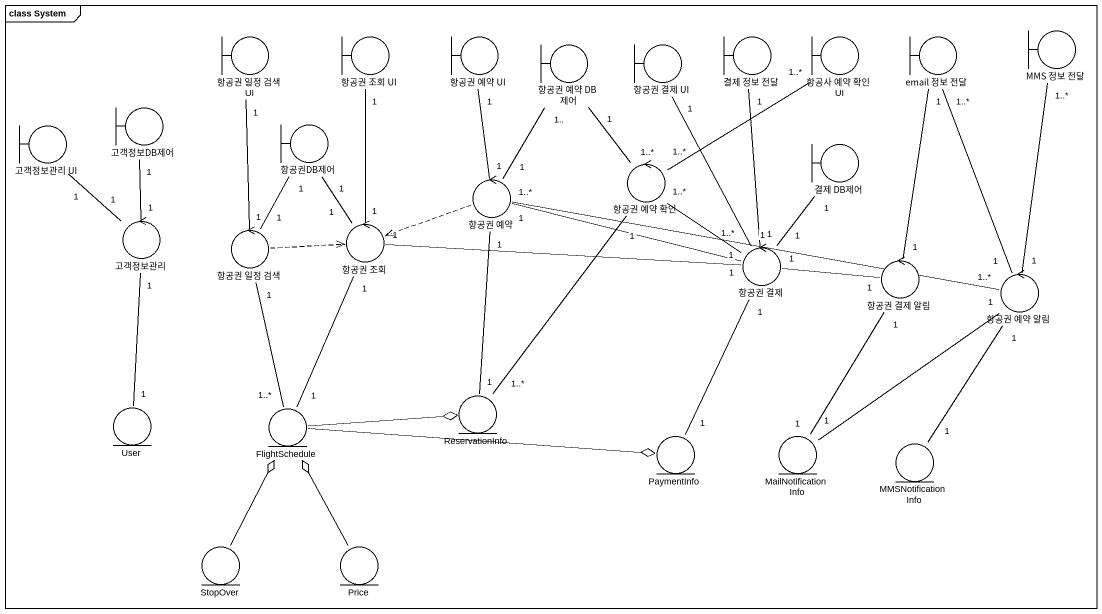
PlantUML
@startuml
mainframe class System
boundary "항공권 일정 검색 UI" as 항공권_일정_검색_UI
boundary "항공권 조회 UI" as 항공권_조회_UI
boundary "항공권 예약 UI" as 항공권_예약_UI
boundary "항공권 예약 DB 제어" as 항공권_예약_DB_제어
boundary "항공권 결제 UI" as 항공권_결제_UI
boundary "결제 정보 전달" as 결제_정보_전달
boundary "항공사 예약 확인 UI" as 항공사_예약_확인_UI
boundary "email 정보 전달" as email_정보_전달
boundary "MMS 정보 전달" as MMS_정보_전달
boundary "고객정보관리 UI" as 고객정보관리_UI
boundary 고객정보DB제어
boundary 항공권DB제어
control "항공권 예약" as 항공권_예약
control "항공권 예약 확인" as 항공권_예약_확인
boundary "결제 DB제어" as 결제_DB제어
control 고객정보관리
control "항공권 일정 검색" as 항공권_일정_검색
control "항공권 조회" as 항공권_조회
control "항공권 결제" as 항공권_결제
control "항공권 결제 알림" as 항공권_결제_알림
control "항공권 예약 알림" as 항공권_예약_알림
entity User
entity FlightSchedule
entity ReservationInfo
entity PaymentInfo
entity MailNotificationInfo
entity MMSNotificationInfo
entity StopOver
entity Price
항공권_일정_검색_UI "1" -- "1" 항공권_일정_검색
항공권_조회_UI "1" -- "1" 항공권_조회
항공권_예약_UI "1" -- "1" 항공권_예약
항공권_결제_UI "1" -- "1" 항공권_결제
항공사_예약_확인_UI "1..*" -- "1..*" 항공권_예약_확인
고객정보관리_UI "1" -- "1" 고객정보관리
항공권DB제어 "1" -- "1" 항공권_조회
항공권_예약 "1" -up- "1.." 항공권_예약_DB_제어
항공권_예약 .left.> 항공권_조회
항공권_예약 "1" -right- "1" 항공권_결제
항공권_예약 "1..*" -right- "1..*" 항공권_예약_알림
항공권_예약 "1" -- "1" ReservationInfo
항공권_예약_확인 "1..*" -up- "1" 항공권_예약_DB_제어
항공권_예약_확인 "1..*" -- "1..*" 항공권_결제
항공권_예약_확인 "1" -- "1..*" ReservationInfo
결제_DB제어 "1" -- "1" 항공권_결제
고객정보관리 "1" -up- "1" 고객정보DB제어
고객정보관리 "1" -- "1" User
항공권_일정_검색 "1" -up- "1" 항공권DB제어
항공권_일정_검색 .right.> 항공권_조회
항공권_일정_검색 "1" -- "1..*" FlightSchedule
항공권_조회 "1" -right- "1" 항공권_결제
항공권_조회 "1" -- "1" FlightSchedule
항공권_결제 "1" -up- "1" 결제_정보_전달
항공권_결제 "1" -right- "1" 항공권_결제_알림
항공권_결제 "1" -- "1" PaymentInfo
항공권_결제_알림 "1" -up- "1" email_정보_전달
항공권_결제_알림 "1" -- "1" MailNotificationInfo
항공권_예약_알림 "1" -up- "1..*" email_정보_전달
항공권_예약_알림 "1" -up- "1..*" MMS_정보_전달
항공권_예약_알림 "1" -- "1" MailNotificationInfo
항공권_예약_알림 "1" -- "1" MMSNotificationInfo
FlightSchedule -right-o ReservationInfo
FlightSchedule -right-o PaymentInfo
StopOver -up-o FlightSchedule
Price -up-o FlightSchedule
@enduml
